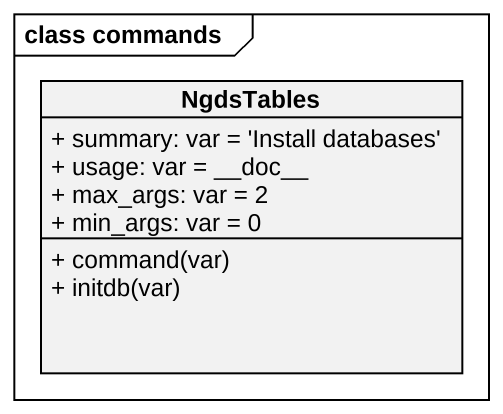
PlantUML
@startuml
mainframe class commands
hide circle
hide empty members
skinparam classAttributeIconSize 0
class NgdsTables {
  + summary: var = 'Install databases'
  + usage: var = ~__doc~__
  + max_args: var = 2
  + min_args: var = 0
  + command(var)
  + initdb(var)
}
@enduml
